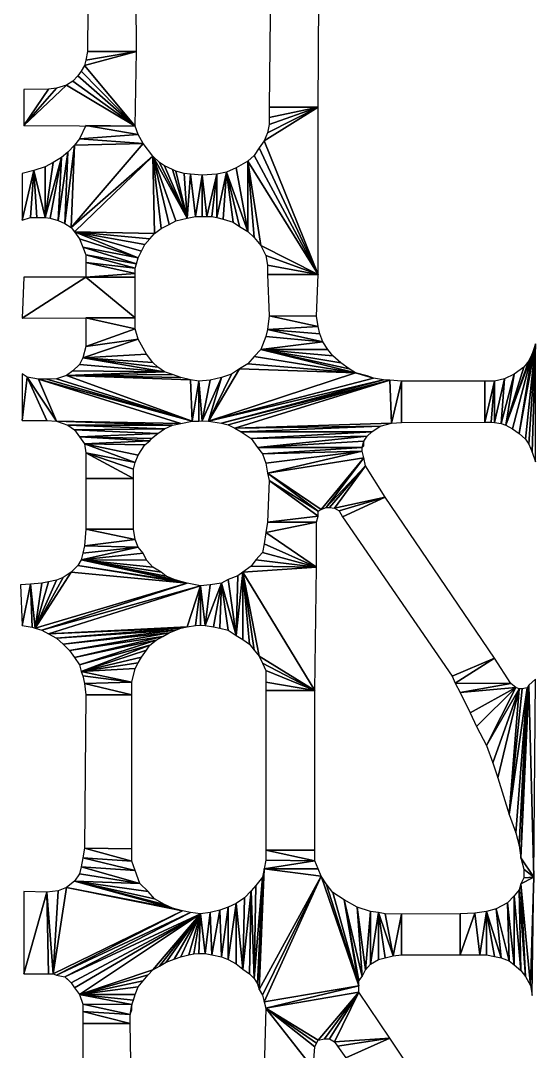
# Model space of a CAD drawing. Extents: x -35426928 to -35396732, y 11996534 to 12011444.
# Drawn here: x -35408964 to -35407704, y 12005782 to 12008304 of the extents above; entities that cross this region are included whole.
import ezdxf

# ---------------------------------------------------------------- set-up
doc = ezdxf.new("R2010")
doc.units = 0

msp = doc.modelspace()

# ---------------------------------------------------------------- linework, layer by layer
at = {"layer": 'mg_to_dxf', "color": 52}
for points in [[(-35408348, 12008757), (-35408356, 12008092), (-35408236, 12008092), (-35408232, 12008755)], [(-35408796, 12008749), (-35408800, 12008228), (-35408680, 12008228), (-35408684, 12008749)], [(-35408684, 12008046), (-35408684, 12008046), (-35408680, 12008228), (-35408808, 12008194)], [(-35408808, 12008194), (-35408808, 12008194), (-35408680, 12008228), (-35408804, 12008207)], [(-35408804, 12008207), (-35408804, 12008207), (-35408680, 12008228), (-35408800, 12008228)], [(-35408684, 12008046), (-35408684, 12008046), (-35408816, 12008180), (-35408824, 12008169)], [(-35408684, 12008046), (-35408684, 12008046), (-35408808, 12008194), (-35408816, 12008180)], [(-35408852, 12008146), (-35408852, 12008146), (-35408684, 12008046), (-35408836, 12008156)], [(-35408684, 12008046), (-35408684, 12008046), (-35408824, 12008169), (-35408836, 12008156)], [(-35408956, 12008047), (-35408956, 12008047), (-35408852, 12008146), (-35408876, 12008139)], [(-35408956, 12008047), (-35408956, 12008047), (-35408684, 12008046), (-35408852, 12008146)], [(-35408896, 12008136), (-35408896, 12008136), (-35408956, 12008047), (-35408876, 12008139)], [(-35408896, 12008136), (-35408896, 12008136), (-35408956, 12008135), (-35408956, 12008047)], [(-35408236, 12007683), (-35408236, 12007683), (-35408236, 12008092), (-35408368, 12008010)], [(-35408368, 12008010), (-35408368, 12008010), (-35408236, 12008092), (-35408360, 12008029)], [(-35408360, 12008029), (-35408360, 12008029), (-35408236, 12008092), (-35408356, 12008050)], [(-35408356, 12008067), (-35408356, 12008067), (-35408236, 12008092), (-35408356, 12008092)], [(-35408356, 12008050), (-35408356, 12008050), (-35408236, 12008092), (-35408356, 12008067)], [(-35408676, 12008025), (-35408676, 12008025), (-35408804, 12008047), (-35408820, 12008015)], [(-35408676, 12008025), (-35408676, 12008025), (-35408684, 12008046), (-35408804, 12008047)], [(-35408664, 12008003), (-35408664, 12008003), (-35408676, 12008025), (-35408820, 12008015)], [(-35408856, 12007808), (-35408856, 12007808), (-35408840, 12007798), (-35408832, 12007999)], [(-35408848, 12007982), (-35408848, 12007982), (-35408856, 12007808), (-35408832, 12007999)], [(-35408840, 12007798), (-35408840, 12007798), (-35408640, 12007972), (-35408664, 12008003)], [(-35408840, 12007798), (-35408840, 12007798), (-35408664, 12008003), (-35408832, 12007999)], [(-35408832, 12007999), (-35408832, 12007999), (-35408664, 12008003), (-35408820, 12008015)], [(-35408236, 12007683), (-35408236, 12007683), (-35408368, 12008010), (-35408380, 12007993)], [(-35408872, 12007815), (-35408872, 12007815), (-35408856, 12007808), (-35408848, 12007982)], [(-35408864, 12007969), (-35408864, 12007969), (-35408872, 12007815), (-35408848, 12007982)], [(-35408640, 12007972), (-35408640, 12007972), (-35408840, 12007798), (-35408832, 12007787)], [(-35408640, 12007972), (-35408640, 12007972), (-35408832, 12007787), (-35408636, 12007783)], [(-35408624, 12007957), (-35408624, 12007957), (-35408640, 12007972), (-35408556, 12007821)], [(-35408556, 12007821), (-35408556, 12007821), (-35408640, 12007972)], [(-35408640, 12007972), (-35408640, 12007972), (-35408584, 12007814), (-35408556, 12007821)], [(-35408640, 12007972), (-35408640, 12007972), (-35408600, 12007805), (-35408584, 12007814)], [(-35408640, 12007972), (-35408640, 12007972), (-35408620, 12007795), (-35408600, 12007805)], [(-35408640, 12007972), (-35408640, 12007972), (-35408636, 12007783), (-35408620, 12007795)], [(-35408236, 12007683), (-35408236, 12007683), (-35408392, 12007974), (-35408408, 12007960)], [(-35408236, 12007683), (-35408236, 12007683), (-35408380, 12007993), (-35408392, 12007974)], [(-35408904, 12007822), (-35408904, 12007822), (-35408904, 12007946), (-35408932, 12007937)], [(-35408904, 12007822), (-35408904, 12007822), (-35408864, 12007969), (-35408884, 12007957)], [(-35408904, 12007822), (-35408904, 12007822), (-35408892, 12007821), (-35408864, 12007969)], [(-35408904, 12007822), (-35408904, 12007822), (-35408884, 12007957), (-35408904, 12007946)], [(-35408892, 12007821), (-35408892, 12007821), (-35408872, 12007815), (-35408864, 12007969)], [(-35408556, 12007821), (-35408556, 12007821), (-35408612, 12007949), (-35408624, 12007957)], [(-35408556, 12007821), (-35408556, 12007821), (-35408592, 12007940), (-35408612, 12007949)], [(-35408408, 12007788), (-35408408, 12007788), (-35408408, 12007960), (-35408436, 12007944)], [(-35408236, 12007683), (-35408236, 12007683), (-35408408, 12007960), (-35408376, 12007754)], [(-35408376, 12007754), (-35408376, 12007754), (-35408408, 12007960), (-35408392, 12007773)], [(-35408392, 12007773), (-35408392, 12007773), (-35408408, 12007960), (-35408408, 12007788)], [(-35408932, 12007937), (-35408932, 12007937), (-35408960, 12007930), (-35408960, 12007816)], [(-35408932, 12007937), (-35408932, 12007937), (-35408960, 12007816), (-35408940, 12007822)], [(-35408924, 12007822), (-35408924, 12007822), (-35408932, 12007937), (-35408940, 12007822)], [(-35408904, 12007822), (-35408904, 12007822), (-35408932, 12007937), (-35408924, 12007822)], [(-35408556, 12007821), (-35408556, 12007821), (-35408584, 12007936), (-35408592, 12007940)], [(-35408556, 12007821), (-35408556, 12007821), (-35408564, 12007930), (-35408584, 12007936)], [(-35408556, 12007821), (-35408556, 12007821), (-35408548, 12007928), (-35408564, 12007930)], [(-35408556, 12007821), (-35408556, 12007821), (-35408536, 12007825), (-35408548, 12007928)], [(-35408536, 12007825), (-35408536, 12007825), (-35408520, 12007926), (-35408548, 12007928)], [(-35408536, 12007825), (-35408536, 12007825), (-35408520, 12007825), (-35408520, 12007926)], [(-35408484, 12007928), (-35408484, 12007928), (-35408520, 12007926), (-35408508, 12007825)], [(-35408508, 12007825), (-35408508, 12007825), (-35408520, 12007926), (-35408520, 12007825)], [(-35408496, 12007825), (-35408496, 12007825), (-35408484, 12007928), (-35408508, 12007825)], [(-35408484, 12007822), (-35408484, 12007822), (-35408484, 12007928), (-35408496, 12007825)], [(-35408460, 12007933), (-35408460, 12007933), (-35408484, 12007822), (-35408468, 12007818)], [(-35408460, 12007933), (-35408460, 12007933), (-35408484, 12007928), (-35408484, 12007822)], [(-35408460, 12007933), (-35408460, 12007933), (-35408468, 12007818), (-35408444, 12007811)], [(-35408408, 12007788), (-35408408, 12007788), (-35408436, 12007944), (-35408460, 12007933)], [(-35408408, 12007788), (-35408408, 12007788), (-35408460, 12007933), (-35408428, 12007800)], [(-35408460, 12007933), (-35408460, 12007933), (-35408444, 12007811), (-35408428, 12007800)], [(-35408648, 12007770), (-35408648, 12007770), (-35408636, 12007783), (-35408832, 12007787)], [(-35408660, 12007756), (-35408660, 12007756), (-35408648, 12007770), (-35408832, 12007787)], [(-35408668, 12007740), (-35408668, 12007740), (-35408660, 12007756), (-35408832, 12007787)], [(-35408676, 12007724), (-35408676, 12007724), (-35408668, 12007740), (-35408832, 12007787)], [(-35408820, 12007770), (-35408820, 12007770), (-35408676, 12007724), (-35408832, 12007787)], [(-35408812, 12007750), (-35408812, 12007750), (-35408676, 12007724), (-35408820, 12007770)], [(-35408680, 12007709), (-35408680, 12007709), (-35408812, 12007750), (-35408804, 12007731)], [(-35408680, 12007709), (-35408680, 12007709), (-35408676, 12007724), (-35408812, 12007750)], [(-35408236, 12007683), (-35408236, 12007683), (-35408376, 12007754), (-35408364, 12007729)], [(-35408680, 12007709), (-35408680, 12007709), (-35408804, 12007731), (-35408684, 12007698)], [(-35408804, 12007731), (-35408804, 12007731), (-35408804, 12007712), (-35408684, 12007698)], [(-35408360, 12007706), (-35408360, 12007706), (-35408236, 12007683), (-35408364, 12007729)], [(-35408684, 12007698), (-35408684, 12007698), (-35408804, 12007712), (-35408684, 12007685)], [(-35408804, 12007712), (-35408804, 12007712), (-35408804, 12007676), (-35408684, 12007685)], [(-35408360, 12007706), (-35408360, 12007706), (-35408360, 12007683), (-35408236, 12007683)], [(-35408804, 12007676), (-35408804, 12007676), (-35408956, 12007676), (-35408960, 12007576)], [(-35408804, 12007676), (-35408804, 12007676), (-35408960, 12007576), (-35408684, 12007577)], [(-35408684, 12007685), (-35408684, 12007685), (-35408804, 12007676), (-35408684, 12007676)], [(-35408804, 12007676), (-35408804, 12007676), (-35408684, 12007577), (-35408684, 12007676)], [(-35408360, 12007683), (-35408356, 12007582), (-35408240, 12007581), (-35408236, 12007683)], [(-35408684, 12007550), (-35408684, 12007550), (-35408684, 12007577), (-35408804, 12007577)], [(-35408684, 12007550), (-35408684, 12007550), (-35408804, 12007577), (-35408804, 12007507)], [(-35408236, 12007556), (-35408236, 12007556), (-35408356, 12007582), (-35408360, 12007548)], [(-35408236, 12007556), (-35408236, 12007556), (-35408240, 12007581), (-35408356, 12007582)], [(-35408676, 12007525), (-35408676, 12007525), (-35408684, 12007550), (-35408804, 12007507)], [(-35408224, 12007518), (-35408224, 12007518), (-35408360, 12007548), (-35408364, 12007531)], [(-35408232, 12007538), (-35408232, 12007538), (-35408236, 12007556), (-35408360, 12007548)], [(-35408224, 12007518), (-35408224, 12007518), (-35408232, 12007538), (-35408360, 12007548)], [(-35408656, 12007488), (-35408656, 12007488), (-35408676, 12007525), (-35408812, 12007479)], [(-35408676, 12007525), (-35408676, 12007525), (-35408804, 12007507), (-35408812, 12007479)], [(-35408224, 12007518), (-35408224, 12007518), (-35408364, 12007531), (-35408376, 12007499)], [(-35408212, 12007499), (-35408212, 12007499), (-35408224, 12007518), (-35408376, 12007499)], [(-35408144, 12007442), (-35408144, 12007442), (-35408376, 12007499), (-35408392, 12007482)], [(-35408144, 12007442), (-35408144, 12007442), (-35408160, 12007452), (-35408376, 12007499)], [(-35408160, 12007452), (-35408160, 12007452), (-35408180, 12007467), (-35408376, 12007499)], [(-35408180, 12007467), (-35408180, 12007467), (-35408200, 12007484), (-35408376, 12007499)], [(-35408200, 12007484), (-35408200, 12007484), (-35408212, 12007499), (-35408376, 12007499)], [(-35407704, 12007513), (-35407704, 12007513), (-35407712, 12007489), (-35407744, 12007294)], [(-35407704, 12007513), (-35407704, 12007513), (-35407744, 12007294), (-35407728, 12007280)], [(-35407704, 12007513), (-35407704, 12007513), (-35407728, 12007280), (-35407720, 12007268)], [(-35407712, 12007248), (-35407712, 12007248), (-35407704, 12007513), (-35407720, 12007268)], [(-35407712, 12007248), (-35407712, 12007248), (-35407704, 12007225), (-35407704, 12007513)], [(-35408612, 12007445), (-35408612, 12007445), (-35408812, 12007479), (-35408820, 12007463)], [(-35408640, 12007468), (-35408640, 12007468), (-35408656, 12007488), (-35408812, 12007479)], [(-35408612, 12007445), (-35408612, 12007445), (-35408628, 12007456), (-35408812, 12007479)], [(-35408628, 12007456), (-35408628, 12007456), (-35408640, 12007468), (-35408812, 12007479)], [(-35408144, 12007442), (-35408144, 12007442), (-35408392, 12007482), (-35408408, 12007464)], [(-35407712, 12007489), (-35407712, 12007489), (-35407720, 12007472), (-35407776, 12007314)], [(-35407712, 12007489), (-35407712, 12007489), (-35407776, 12007314), (-35407760, 12007305)], [(-35407720, 12007472), (-35407720, 12007472), (-35407732, 12007456), (-35407776, 12007314)], [(-35407712, 12007489), (-35407712, 12007489), (-35407760, 12007305), (-35407744, 12007294)], [(-35408836, 12007447), (-35408836, 12007447), (-35408852, 12007436), (-35408612, 12007445)], [(-35408592, 12007438), (-35408592, 12007438), (-35408612, 12007445), (-35408852, 12007436)], [(-35408612, 12007445), (-35408612, 12007445), (-35408820, 12007463), (-35408836, 12007447)], [(-35408504, 12007324), (-35408504, 12007324), (-35408428, 12007452), (-35408448, 12007439)], [(-35408504, 12007324), (-35408504, 12007324), (-35408144, 12007442), (-35408428, 12007452)], [(-35408100, 12007429), (-35408100, 12007429), (-35408144, 12007442), (-35408504, 12007324)], [(-35408428, 12007452), (-35408428, 12007452), (-35408144, 12007442), (-35408408, 12007464)], [(-35408100, 12007429), (-35408100, 12007429), (-35408116, 12007435), (-35408144, 12007442)], [(-35407732, 12007456), (-35407732, 12007456), (-35407756, 12007439), (-35407776, 12007314)], [(-35408948, 12007432), (-35408948, 12007432), (-35408960, 12007440), (-35408960, 12007326)], [(-35408948, 12007432), (-35408948, 12007432), (-35408960, 12007326), (-35408900, 12007326)], [(-35408876, 12007324), (-35408876, 12007324), (-35408920, 12007427), (-35408948, 12007432)], [(-35408876, 12007324), (-35408876, 12007324), (-35408948, 12007432), (-35408900, 12007326)], [(-35408572, 12007318), (-35408572, 12007318), (-35408544, 12007324), (-35408920, 12007427)], [(-35408572, 12007318), (-35408572, 12007318), (-35408920, 12007427), (-35408876, 12007324)], [(-35408920, 12007427), (-35408920, 12007427), (-35408544, 12007324), (-35408900, 12007427)], [(-35408544, 12007324), (-35408544, 12007324), (-35408876, 12007428), (-35408900, 12007427)], [(-35408544, 12007324), (-35408544, 12007324), (-35408852, 12007436), (-35408876, 12007428)], [(-35408572, 12007431), (-35408572, 12007431), (-35408592, 12007438), (-35408852, 12007436)], [(-35408852, 12007436), (-35408852, 12007436), (-35408544, 12007324), (-35408548, 12007425)], [(-35408548, 12007425), (-35408548, 12007425), (-35408572, 12007431), (-35408852, 12007436)], [(-35408544, 12007324), (-35408544, 12007324), (-35408528, 12007422), (-35408548, 12007425)], [(-35408544, 12007324), (-35408544, 12007324), (-35408528, 12007324), (-35408528, 12007422)], [(-35408500, 12007424), (-35408500, 12007424), (-35408528, 12007422), (-35408520, 12007325)], [(-35408520, 12007325), (-35408520, 12007325), (-35408528, 12007422), (-35408528, 12007324)], [(-35408504, 12007324), (-35408504, 12007324), (-35408472, 12007431), (-35408520, 12007325)], [(-35408520, 12007325), (-35408520, 12007325), (-35408472, 12007431), (-35408500, 12007424)], [(-35408504, 12007324), (-35408504, 12007324), (-35408448, 12007439), (-35408472, 12007431)], [(-35408076, 12007425), (-35408076, 12007425), (-35408100, 12007429), (-35408504, 12007324)], [(-35408076, 12007425), (-35408076, 12007425), (-35408504, 12007324), (-35408472, 12007319)], [(-35408060, 12007424), (-35408060, 12007424), (-35408076, 12007425), (-35408472, 12007319)], [(-35408060, 12007424), (-35408060, 12007424), (-35408472, 12007319), (-35408456, 12007315)], [(-35408440, 12007307), (-35408440, 12007307), (-35408060, 12007424), (-35408456, 12007315)], [(-35408440, 12007307), (-35408440, 12007307), (-35408056, 12007319), (-35408060, 12007424)], [(-35408056, 12007319), (-35408056, 12007319), (-35408032, 12007422), (-35408060, 12007424)], [(-35408056, 12007319), (-35408056, 12007319), (-35408032, 12007321), (-35408032, 12007422)], [(-35408032, 12007321), (-35407828, 12007322), (-35407828, 12007422), (-35408032, 12007422)], [(-35407804, 12007422), (-35407804, 12007422), (-35407828, 12007422), (-35407828, 12007322)], [(-35407804, 12007422), (-35407804, 12007422), (-35407828, 12007322), (-35407812, 12007322)], [(-35407804, 12007321), (-35407804, 12007321), (-35407804, 12007422), (-35407812, 12007322)], [(-35407788, 12007318), (-35407788, 12007318), (-35407780, 12007428), (-35407804, 12007321)], [(-35407780, 12007428), (-35407780, 12007428), (-35407804, 12007422), (-35407804, 12007321)], [(-35407776, 12007314), (-35407776, 12007314), (-35407756, 12007439), (-35407788, 12007318)], [(-35407756, 12007439), (-35407756, 12007439), (-35407780, 12007428), (-35407788, 12007318)], [(-35408592, 12007314), (-35408592, 12007314), (-35408572, 12007318), (-35408876, 12007324)], [(-35408592, 12007314), (-35408592, 12007314), (-35408876, 12007324), (-35408848, 12007314)], [(-35408084, 12007312), (-35408084, 12007312), (-35408056, 12007319), (-35408440, 12007307)], [(-35408612, 12007305), (-35408612, 12007305), (-35408592, 12007314), (-35408848, 12007314)], [(-35408612, 12007305), (-35408612, 12007305), (-35408848, 12007314), (-35408832, 12007303)], [(-35408628, 12007294), (-35408628, 12007294), (-35408612, 12007305), (-35408832, 12007303)], [(-35408628, 12007294), (-35408628, 12007294), (-35408832, 12007303), (-35408820, 12007286)], [(-35408644, 12007282), (-35408644, 12007282), (-35408628, 12007294), (-35408820, 12007286)], [(-35408084, 12007312), (-35408084, 12007312), (-35408440, 12007307), (-35408424, 12007298)], [(-35408104, 12007298), (-35408104, 12007298), (-35408084, 12007312), (-35408424, 12007298)], [(-35408104, 12007298), (-35408104, 12007298), (-35408424, 12007298), (-35408400, 12007282)], [(-35408116, 12007287), (-35408116, 12007287), (-35408104, 12007298), (-35408400, 12007282)], [(-35408820, 12007286), (-35408820, 12007286), (-35408648, 12007276), (-35408644, 12007282)], [(-35408648, 12007276), (-35408648, 12007276), (-35408820, 12007286), (-35408808, 12007269)], [(-35408660, 12007266), (-35408660, 12007266), (-35408648, 12007276), (-35408808, 12007269)], [(-35408660, 12007266), (-35408660, 12007266), (-35408808, 12007269), (-35408676, 12007241)], [(-35408808, 12007269), (-35408808, 12007269), (-35408684, 12007223), (-35408676, 12007241)], [(-35408808, 12007269), (-35408808, 12007269), (-35408804, 12007247), (-35408684, 12007223)], [(-35408116, 12007287), (-35408116, 12007287), (-35408400, 12007282), (-35408384, 12007260)], [(-35408124, 12007275), (-35408124, 12007275), (-35408116, 12007287), (-35408384, 12007260)], [(-35408384, 12007260), (-35408384, 12007260), (-35408128, 12007260), (-35408124, 12007275)], [(-35408124, 12007275), (-35408124, 12007275), (-35408128, 12007260), (-35408124, 12007264)], [(-35408684, 12007223), (-35408684, 12007223), (-35408804, 12007247), (-35408688, 12007207)], [(-35408804, 12007247), (-35408804, 12007247), (-35408804, 12007184), (-35408688, 12007184)], [(-35408804, 12007247), (-35408804, 12007247), (-35408688, 12007184), (-35408688, 12007207)], [(-35408384, 12007260), (-35408384, 12007260), (-35408372, 12007244), (-35408128, 12007260)], [(-35408128, 12007251), (-35408128, 12007251), (-35408128, 12007260), (-35408372, 12007244)], [(-35408364, 12007221), (-35408364, 12007221), (-35408128, 12007251), (-35408372, 12007244)], [(-35408364, 12007221), (-35408364, 12007221), (-35408360, 12007197), (-35408128, 12007251)], [(-35408124, 12007234), (-35408124, 12007234), (-35408128, 12007251), (-35408360, 12007197)], [(-35408124, 12007234), (-35408124, 12007234), (-35408360, 12007197), (-35408228, 12007108)], [(-35408216, 12007113), (-35408216, 12007113), (-35408124, 12007234), (-35408228, 12007108)], [(-35408120, 12007215), (-35408120, 12007215), (-35408124, 12007234), (-35408216, 12007113)], [(-35408208, 12007113), (-35408208, 12007113), (-35408120, 12007215), (-35408216, 12007113)], [(-35408196, 12007111), (-35408196, 12007111), (-35408120, 12007215), (-35408208, 12007113)], [(-35408072, 12007138), (-35408072, 12007138), (-35408120, 12007215), (-35408196, 12007111)], [(-35408228, 12007108), (-35408228, 12007108), (-35408360, 12007197), (-35408236, 12007104)], [(-35408360, 12007197), (-35408360, 12007197), (-35408356, 12007179), (-35408236, 12007104)], [(-35408804, 12007184), (-35408804, 12007060), (-35408688, 12007060), (-35408688, 12007184)], [(-35408356, 12007179), (-35408356, 12007179), (-35408360, 12007077), (-35408236, 12007092)], [(-35408236, 12007104), (-35408236, 12007104), (-35408356, 12007179), (-35408236, 12007092)], [(-35408184, 12007105), (-35408184, 12007105), (-35408072, 12007138), (-35408196, 12007111)], [(-35408184, 12007105), (-35408184, 12007105), (-35408176, 12007090), (-35408072, 12007138)], [(-35407804, 12006744), (-35408072, 12007138), (-35408176, 12007090), (-35407908, 12006700)], [(-35408236, 12007092), (-35408236, 12007092), (-35408360, 12007077), (-35408240, 12007077)], [(-35408364, 12007052), (-35408364, 12007052), (-35408240, 12007077), (-35408360, 12007077)], [(-35408240, 12006967), (-35408240, 12006967), (-35408240, 12007077), (-35408364, 12007052)], [(-35408684, 12007035), (-35408684, 12007035), (-35408804, 12007060), (-35408808, 12007019)], [(-35408684, 12007035), (-35408684, 12007035), (-35408688, 12007060), (-35408804, 12007060)], [(-35408240, 12006967), (-35408240, 12006967), (-35408364, 12007052), (-35408368, 12007024)], [(-35408816, 12006985), (-35408816, 12006985), (-35408664, 12007001), (-35408676, 12007016)], [(-35408816, 12006985), (-35408816, 12006985), (-35408676, 12007016), (-35408812, 12007001)], [(-35408676, 12007016), (-35408676, 12007016), (-35408808, 12007019), (-35408812, 12007001)], [(-35408676, 12007016), (-35408676, 12007016), (-35408684, 12007035), (-35408808, 12007019)], [(-35408240, 12006967), (-35408240, 12006967), (-35408368, 12007024), (-35408372, 12007003)], [(-35408656, 12006984), (-35408656, 12006984), (-35408664, 12007001), (-35408816, 12006985)], [(-35408388, 12006985), (-35408388, 12006985), (-35408240, 12006967), (-35408372, 12007003)], [(-35408840, 12006955), (-35408840, 12006955), (-35408556, 12006928), (-35408824, 12006971)], [(-35408572, 12006932), (-35408572, 12006932), (-35408816, 12006985), (-35408824, 12006971)], [(-35408556, 12006928), (-35408556, 12006928), (-35408572, 12006932), (-35408824, 12006971)], [(-35408572, 12006932), (-35408572, 12006932), (-35408588, 12006937), (-35408816, 12006985)], [(-35408588, 12006937), (-35408588, 12006937), (-35408608, 12006945), (-35408816, 12006985)], [(-35408608, 12006945), (-35408608, 12006945), (-35408620, 12006955), (-35408816, 12006985)], [(-35408620, 12006955), (-35408620, 12006955), (-35408640, 12006967), (-35408816, 12006985)], [(-35408640, 12006967), (-35408640, 12006967), (-35408656, 12006984), (-35408816, 12006985)], [(-35408420, 12006955), (-35408420, 12006955), (-35408240, 12006967), (-35408400, 12006969)], [(-35408244, 12006665), (-35408244, 12006665), (-35408240, 12006967), (-35408420, 12006955)], [(-35408388, 12006985), (-35408388, 12006985), (-35408400, 12006969), (-35408240, 12006967)], [(-35408928, 12006818), (-35408928, 12006818), (-35408840, 12006955), (-35408860, 12006942)], [(-35408928, 12006818), (-35408928, 12006818), (-35408556, 12006928), (-35408840, 12006955)], [(-35408928, 12006818), (-35408928, 12006818), (-35408860, 12006942), (-35408876, 12006935)], [(-35408436, 12006800), (-35408436, 12006800), (-35408456, 12006937), (-35408472, 12006928)], [(-35408436, 12006800), (-35408436, 12006800), (-35408432, 12006946), (-35408456, 12006937)], [(-35408420, 12006955), (-35408420, 12006955), (-35408436, 12006800), (-35408420, 12006790)], [(-35408436, 12006800), (-35408436, 12006800), (-35408420, 12006955), (-35408432, 12006946)], [(-35408244, 12006665), (-35408244, 12006665), (-35408420, 12006955), (-35408380, 12006749)], [(-35408392, 12006764), (-35408392, 12006764), (-35408420, 12006955), (-35408404, 12006779)], [(-35408380, 12006749), (-35408380, 12006749), (-35408420, 12006955), (-35408392, 12006764)], [(-35408420, 12006955), (-35408420, 12006955), (-35408420, 12006790), (-35408404, 12006779)], [(-35408940, 12006925), (-35408940, 12006925), (-35408964, 12006924), (-35408960, 12006824)], [(-35408940, 12006925), (-35408940, 12006925), (-35408960, 12006824), (-35408936, 12006820)], [(-35408928, 12006818), (-35408928, 12006818), (-35408912, 12006928), (-35408940, 12006925)], [(-35408928, 12006818), (-35408928, 12006818), (-35408940, 12006925), (-35408936, 12006820)], [(-35408928, 12006818), (-35408928, 12006818), (-35408876, 12006935), (-35408896, 12006931)], [(-35408928, 12006818), (-35408928, 12006818), (-35408896, 12006931), (-35408912, 12006928)], [(-35408912, 12006813), (-35408912, 12006813), (-35408556, 12006928), (-35408928, 12006818)], [(-35408912, 12006813), (-35408912, 12006813), (-35408524, 12006921), (-35408556, 12006928)], [(-35408896, 12006804), (-35408896, 12006804), (-35408524, 12006921), (-35408912, 12006813)], [(-35408556, 12006821), (-35408556, 12006821), (-35408524, 12006921), (-35408896, 12006804)], [(-35408556, 12006821), (-35408556, 12006821), (-35408536, 12006824), (-35408524, 12006921)], [(-35408536, 12006824), (-35408536, 12006824), (-35408524, 12006825), (-35408524, 12006921)], [(-35408500, 12006924), (-35408500, 12006924), (-35408524, 12006921), (-35408512, 12006824)], [(-35408512, 12006824), (-35408512, 12006824), (-35408524, 12006921), (-35408524, 12006825)], [(-35408472, 12006928), (-35408472, 12006928), (-35408500, 12006924), (-35408512, 12006824)], [(-35408472, 12006928), (-35408472, 12006928), (-35408512, 12006824), (-35408492, 12006821)], [(-35408472, 12006928), (-35408472, 12006928), (-35408492, 12006821), (-35408476, 12006818)], [(-35408472, 12006928), (-35408472, 12006928), (-35408476, 12006818), (-35408456, 12006813)], [(-35408472, 12006928), (-35408472, 12006928), (-35408456, 12006813), (-35408436, 12006800)], [(-35408572, 12006818), (-35408572, 12006818), (-35408556, 12006821), (-35408896, 12006804)], [(-35408572, 12006818), (-35408572, 12006818), (-35408896, 12006804), (-35408876, 12006793)], [(-35408584, 12006813), (-35408584, 12006813), (-35408572, 12006818), (-35408876, 12006793)], [(-35408584, 12006813), (-35408584, 12006813), (-35408876, 12006793), (-35408860, 12006779)], [(-35408600, 12006806), (-35408600, 12006806), (-35408584, 12006813), (-35408860, 12006779)], [(-35408600, 12006806), (-35408600, 12006806), (-35408860, 12006779), (-35408844, 12006763)], [(-35408616, 12006797), (-35408616, 12006797), (-35408600, 12006806), (-35408844, 12006763)], [(-35408616, 12006797), (-35408616, 12006797), (-35408844, 12006763), (-35408832, 12006746)], [(-35408632, 12006788), (-35408632, 12006788), (-35408616, 12006797), (-35408832, 12006746)], [(-35408632, 12006788), (-35408632, 12006788), (-35408832, 12006746), (-35408820, 12006728)], [(-35408648, 12006776), (-35408648, 12006776), (-35408632, 12006788), (-35408820, 12006728)], [(-35408648, 12006776), (-35408648, 12006776), (-35408820, 12006728), (-35408816, 12006712)], [(-35408656, 12006764), (-35408656, 12006764), (-35408648, 12006776), (-35408816, 12006712)], [(-35408656, 12006764), (-35408656, 12006764), (-35408816, 12006712), (-35408668, 12006747)], [(-35408816, 12006712), (-35408816, 12006712), (-35408676, 12006733), (-35408668, 12006747)], [(-35408244, 12006665), (-35408244, 12006665), (-35408380, 12006749), (-35408372, 12006732)], [(-35407900, 12006683), (-35407900, 12006683), (-35407804, 12006744), (-35407908, 12006700)], [(-35407764, 12006682), (-35407764, 12006682), (-35407804, 12006744), (-35407900, 12006683)], [(-35408816, 12006712), (-35408816, 12006712), (-35408684, 12006719), (-35408676, 12006733)], [(-35408816, 12006712), (-35408816, 12006712), (-35408692, 12006686), (-35408684, 12006719)], [(-35408816, 12006712), (-35408816, 12006712), (-35408812, 12006701), (-35408692, 12006686)], [(-35408244, 12006665), (-35408244, 12006665), (-35408372, 12006732), (-35408364, 12006714)], [(-35408364, 12006686), (-35408364, 12006686), (-35408244, 12006665), (-35408364, 12006714)], [(-35408692, 12006686), (-35408692, 12006686), (-35408812, 12006701), (-35408808, 12006682)], [(-35408808, 12006682), (-35408808, 12006682), (-35408692, 12006655), (-35408692, 12006686)], [(-35408364, 12006686), (-35408364, 12006686), (-35408364, 12006665), (-35408244, 12006665)], [(-35407720, 12006678), (-35407720, 12006678), (-35407708, 12006209), (-35407704, 12006693)], [(-35408808, 12006682), (-35408808, 12006682), (-35408804, 12006655), (-35408692, 12006655)], [(-35408364, 12006665), (-35408364, 12006275), (-35408244, 12006275), (-35408244, 12006665)], [(-35407888, 12006660), (-35407888, 12006660), (-35407764, 12006682), (-35407900, 12006683)], [(-35407752, 12006673), (-35407752, 12006673), (-35407764, 12006682), (-35407888, 12006660)], [(-35407752, 12006673), (-35407752, 12006673), (-35407888, 12006660), (-35407864, 12006611)], [(-35407848, 12006577), (-35407848, 12006577), (-35407752, 12006673), (-35407864, 12006611)], [(-35407824, 12006531), (-35407824, 12006531), (-35407752, 12006673), (-35407848, 12006577)], [(-35407824, 12006531), (-35407824, 12006531), (-35407744, 12006669), (-35407752, 12006673)], [(-35407824, 12006531), (-35407824, 12006531), (-35407808, 12006488), (-35407744, 12006669)], [(-35407808, 12006488), (-35407808, 12006488), (-35407796, 12006452), (-35407744, 12006669)], [(-35407796, 12006452), (-35407796, 12006452), (-35407768, 12006362), (-35407744, 12006669)], [(-35407724, 12006672), (-35407724, 12006672), (-35407768, 12006362), (-35407752, 12006317)], [(-35407768, 12006362), (-35407768, 12006362), (-35407724, 12006672), (-35407736, 12006669)], [(-35407744, 12006669), (-35407744, 12006669), (-35407768, 12006362), (-35407736, 12006669)], [(-35407752, 12006317), (-35407752, 12006317), (-35407744, 12006286), (-35407724, 12006672)], [(-35407744, 12006286), (-35407744, 12006286), (-35407740, 12006256), (-35407724, 12006672)], [(-35407724, 12006672), (-35407724, 12006672), (-35407740, 12006256), (-35407720, 12006678)], [(-35407740, 12006256), (-35407740, 12006256), (-35407708, 12006209), (-35407720, 12006678)], [(-35408804, 12006655), (-35408808, 12006280), (-35408692, 12006278), (-35408692, 12006655)], [(-35408684, 12006225), (-35408684, 12006225), (-35408812, 12006256), (-35408816, 12006234)], [(-35408692, 12006248), (-35408692, 12006248), (-35408808, 12006280), (-35408812, 12006256)], [(-35408684, 12006225), (-35408684, 12006225), (-35408692, 12006248), (-35408812, 12006256)], [(-35408692, 12006248), (-35408692, 12006248), (-35408692, 12006278), (-35408808, 12006280)], [(-35408244, 12006249), (-35408244, 12006249), (-35408244, 12006275), (-35408364, 12006275)], [(-35408244, 12006249), (-35408244, 12006249), (-35408364, 12006275), (-35408364, 12006250)], [(-35407708, 12006209), (-35407708, 12006209), (-35407740, 12006256), (-35407732, 12006228)], [(-35408672, 12006193), (-35408672, 12006193), (-35408816, 12006234), (-35408820, 12006217)], [(-35408672, 12006193), (-35408672, 12006193), (-35408684, 12006225), (-35408816, 12006234)], [(-35408368, 12006229), (-35408368, 12006229), (-35408244, 12006249), (-35408364, 12006250)], [(-35408368, 12006229), (-35408368, 12006229), (-35408236, 12006229), (-35408244, 12006249)], [(-35408832, 12006199), (-35408832, 12006199), (-35408672, 12006193), (-35408820, 12006217)], [(-35408392, 12005961), (-35408392, 12005961), (-35408384, 12005948), (-35408372, 12006209)], [(-35408392, 12005961), (-35408392, 12005961), (-35408372, 12006209), (-35408388, 12006188)], [(-35408384, 12005948), (-35408384, 12005948), (-35408380, 12005934), (-35408372, 12006209)], [(-35408372, 12006209), (-35408372, 12006209), (-35408380, 12005934), (-35408368, 12006229)], [(-35408380, 12005934), (-35408380, 12005934), (-35408228, 12006211), (-35408368, 12006229)], [(-35408380, 12005934), (-35408380, 12005934), (-35408372, 12005920), (-35408228, 12006211)], [(-35408372, 12005920), (-35408372, 12005920), (-35408368, 12005904), (-35408228, 12006211)], [(-35408368, 12006229), (-35408368, 12006229), (-35408228, 12006211), (-35408236, 12006229)], [(-35408228, 12006211), (-35408228, 12006211), (-35408368, 12005904), (-35408136, 12005943)], [(-35408228, 12006211), (-35408228, 12006211), (-35408136, 12005943), (-35408216, 12006192)], [(-35407716, 12005944), (-35407716, 12005944), (-35407708, 12006209), (-35407740, 12006192)], [(-35407740, 12006192), (-35407740, 12006192), (-35407708, 12006209), (-35407732, 12006207)], [(-35407732, 12006228), (-35407732, 12006228), (-35407732, 12006207), (-35407708, 12006209)], [(-35407716, 12005944), (-35407716, 12005944), (-35407712, 12005919), (-35407708, 12006209)], [(-35408568, 12006126), (-35408568, 12006126), (-35408852, 12006183), (-35408884, 12005972)], [(-35408884, 12005972), (-35408884, 12005972), (-35408852, 12006183), (-35408872, 12006175)], [(-35408592, 12006133), (-35408592, 12006133), (-35408832, 12006199), (-35408852, 12006183)], [(-35408568, 12006126), (-35408568, 12006126), (-35408592, 12006133), (-35408852, 12006183)], [(-35408592, 12006133), (-35408592, 12006133), (-35408612, 12006142), (-35408832, 12006199)], [(-35408612, 12006142), (-35408612, 12006142), (-35408636, 12006156), (-35408832, 12006199)], [(-35408832, 12006199), (-35408832, 12006199), (-35408652, 12006174), (-35408672, 12006193)], [(-35408636, 12006156), (-35408636, 12006156), (-35408652, 12006174), (-35408832, 12006199)], [(-35408400, 12006175), (-35408400, 12006175), (-35408392, 12005961), (-35408388, 12006188)], [(-35408136, 12005943), (-35408136, 12005943), (-35408200, 12006171), (-35408216, 12006192)], [(-35407728, 12005966), (-35407728, 12005966), (-35407740, 12006192), (-35407744, 12006178)], [(-35407728, 12005966), (-35407728, 12005966), (-35407716, 12005944), (-35407740, 12006192)], [(-35408900, 12006172), (-35408900, 12006172), (-35408956, 12006174), (-35408956, 12005972)], [(-35408900, 12006172), (-35408900, 12006172), (-35408956, 12005972), (-35408896, 12005972)], [(-35408884, 12005972), (-35408884, 12005972), (-35408872, 12006175), (-35408900, 12006172)], [(-35408884, 12005972), (-35408884, 12005972), (-35408900, 12006172), (-35408896, 12005972)], [(-35408436, 12006144), (-35408436, 12006144), (-35408420, 12005984), (-35408416, 12006158)], [(-35408420, 12005984), (-35408420, 12005984), (-35408404, 12005972), (-35408400, 12006175)], [(-35408420, 12005984), (-35408420, 12005984), (-35408400, 12006175), (-35408416, 12006158)], [(-35408404, 12005972), (-35408404, 12005972), (-35408392, 12005961), (-35408400, 12006175)], [(-35408136, 12005943), (-35408136, 12005943), (-35408172, 12006153), (-35408200, 12006171)], [(-35407756, 12005994), (-35407756, 12005994), (-35407756, 12006163), (-35407772, 12006146)], [(-35407740, 12005980), (-35407740, 12005980), (-35407744, 12006178), (-35407756, 12006163)], [(-35407756, 12005994), (-35407756, 12005994), (-35407740, 12005980), (-35407756, 12006163)], [(-35407740, 12005980), (-35407740, 12005980), (-35407728, 12005966), (-35407744, 12006178)], [(-35408472, 12006014), (-35408472, 12006014), (-35408456, 12006135), (-35408476, 12006128)], [(-35408472, 12006014), (-35408472, 12006014), (-35408456, 12006007), (-35408456, 12006135)], [(-35408456, 12006007), (-35408456, 12006007), (-35408436, 12005997), (-35408436, 12006144)], [(-35408456, 12006007), (-35408456, 12006007), (-35408436, 12006144), (-35408456, 12006135)], [(-35408436, 12005997), (-35408436, 12005997), (-35408420, 12005984), (-35408436, 12006144)], [(-35408136, 12005943), (-35408136, 12005943), (-35408136, 12005955), (-35408172, 12006153)], [(-35408136, 12005955), (-35408136, 12005955), (-35408128, 12005966), (-35408172, 12006153)], [(-35408128, 12005966), (-35408128, 12005966), (-35408140, 12006135), (-35408172, 12006153)], [(-35408128, 12005966), (-35408128, 12005966), (-35408120, 12005982), (-35408140, 12006135)], [(-35408120, 12005982), (-35408120, 12005982), (-35408108, 12006125), (-35408140, 12006135)], [(-35407788, 12006011), (-35407788, 12006011), (-35407800, 12006131), (-35407824, 12006125)], [(-35407768, 12006004), (-35407768, 12006004), (-35407772, 12006146), (-35407800, 12006131)], [(-35407788, 12006011), (-35407788, 12006011), (-35407768, 12006004), (-35407800, 12006131)], [(-35407768, 12006004), (-35407768, 12006004), (-35407756, 12005994), (-35407772, 12006146)], [(-35408876, 12005969), (-35408876, 12005969), (-35408568, 12006126), (-35408884, 12005972)], [(-35408548, 12006122), (-35408548, 12006122), (-35408568, 12006126), (-35408876, 12005969)], [(-35408856, 12005965), (-35408856, 12005965), (-35408548, 12006122), (-35408876, 12005969)], [(-35408524, 12006119), (-35408524, 12006119), (-35408548, 12006122), (-35408856, 12005965)], [(-35408524, 12006119), (-35408524, 12006119), (-35408856, 12005965), (-35408840, 12005950)], [(-35408524, 12006119), (-35408524, 12006119), (-35408840, 12005950), (-35408832, 12005938)], [(-35408524, 12006119), (-35408524, 12006119), (-35408832, 12005938), (-35408820, 12005922)], [(-35408524, 12006119), (-35408524, 12006119), (-35408820, 12005922), (-35408640, 12005982)], [(-35408524, 12006119), (-35408524, 12006119), (-35408640, 12005982), (-35408624, 12005991)], [(-35408524, 12006119), (-35408524, 12006119), (-35408624, 12005991), (-35408608, 12006001)], [(-35408524, 12006119), (-35408524, 12006119), (-35408608, 12006001), (-35408588, 12006008)], [(-35408524, 12006119), (-35408524, 12006119), (-35408588, 12006008), (-35408572, 12006014)], [(-35408524, 12006119), (-35408524, 12006119), (-35408572, 12006014), (-35408552, 12006019)], [(-35408540, 12006021), (-35408540, 12006021), (-35408524, 12006119), (-35408552, 12006019)], [(-35408540, 12006021), (-35408540, 12006021), (-35408528, 12006022), (-35408524, 12006119)], [(-35408512, 12006022), (-35408512, 12006022), (-35408524, 12006119), (-35408528, 12006022)], [(-35408500, 12006122), (-35408500, 12006122), (-35408524, 12006119), (-35408512, 12006022)], [(-35408496, 12006019), (-35408496, 12006019), (-35408500, 12006122), (-35408512, 12006022)], [(-35408496, 12006019), (-35408496, 12006019), (-35408476, 12006128), (-35408500, 12006122)], [(-35408496, 12006019), (-35408496, 12006019), (-35408472, 12006014), (-35408476, 12006128)], [(-35408120, 12005982), (-35408120, 12005982), (-35408108, 12005996), (-35408108, 12006125)], [(-35408108, 12005996), (-35408108, 12005996), (-35408088, 12006122), (-35408108, 12006125)], [(-35408108, 12005996), (-35408108, 12005996), (-35408088, 12006007), (-35408088, 12006122)], [(-35408088, 12006122), (-35408088, 12006122), (-35408072, 12006011), (-35408052, 12006016)], [(-35408088, 12006007), (-35408088, 12006007), (-35408072, 12006011), (-35408088, 12006122)], [(-35408088, 12006122), (-35408088, 12006122), (-35408052, 12006016), (-35408072, 12006119)], [(-35408052, 12006016), (-35408052, 12006016), (-35408032, 12006118), (-35408072, 12006119)], [(-35408052, 12006016), (-35408052, 12006016), (-35408032, 12006019), (-35408032, 12006118)], [(-35407888, 12006119), (-35408032, 12006118), (-35408032, 12006019), (-35407888, 12006019)], [(-35407852, 12006121), (-35407852, 12006121), (-35407888, 12006119), (-35407888, 12006019)], [(-35407852, 12006121), (-35407852, 12006121), (-35407888, 12006019), (-35407840, 12006019)], [(-35407824, 12006125), (-35407824, 12006125), (-35407852, 12006121), (-35407840, 12006019)], [(-35407824, 12006125), (-35407824, 12006125), (-35407840, 12006019), (-35407824, 12006019)], [(-35407804, 12006015), (-35407804, 12006015), (-35407824, 12006125), (-35407824, 12006019)], [(-35407804, 12006015), (-35407804, 12006015), (-35407788, 12006011), (-35407824, 12006125)], [(-35408640, 12005982), (-35408640, 12005982), (-35408820, 12005922), (-35408652, 12005970)], [(-35408856, 12005965), (-35408856, 12005965), (-35408840, 12005950), (-35408848, 12005958)], [(-35408820, 12005922), (-35408820, 12005922), (-35408664, 12005955), (-35408652, 12005970)], [(-35408820, 12005922), (-35408820, 12005922), (-35408676, 12005940), (-35408664, 12005955)], [(-35408820, 12005922), (-35408820, 12005922), (-35408684, 12005922), (-35408676, 12005940)], [(-35408368, 12005904), (-35408368, 12005904), (-35408364, 12005888), (-35408136, 12005943)], [(-35408136, 12005943), (-35408136, 12005943), (-35408364, 12005888), (-35408136, 12005927)], [(-35408820, 12005922), (-35408820, 12005922), (-35408692, 12005897), (-35408688, 12005908)], [(-35408820, 12005922), (-35408820, 12005922), (-35408688, 12005908), (-35408684, 12005922)], [(-35408692, 12005897), (-35408692, 12005897), (-35408820, 12005922), (-35408812, 12005898)], [(-35408136, 12005927), (-35408136, 12005927), (-35408364, 12005888), (-35408236, 12005810)], [(-35408136, 12005927), (-35408136, 12005927), (-35408236, 12005810), (-35408220, 12005813)], [(-35408208, 12005813), (-35408208, 12005813), (-35408136, 12005927), (-35408220, 12005813)], [(-35408196, 12005806), (-35408196, 12005806), (-35408136, 12005927), (-35408208, 12005813)], [(-35408060, 12005815), (-35408060, 12005815), (-35408136, 12005927), (-35408196, 12005806)], [(-35408812, 12005898), (-35408812, 12005898), (-35408812, 12005880), (-35408696, 12005873)], [(-35408812, 12005898), (-35408812, 12005898), (-35408696, 12005873), (-35408692, 12005897)], [(-35408812, 12005880), (-35408812, 12005880), (-35408812, 12005851), (-35408696, 12005851)], [(-35408812, 12005880), (-35408812, 12005880), (-35408696, 12005851), (-35408696, 12005873)], [(-35408692, 12005897), (-35408692, 12005897), (-35408696, 12005873), (-35408692, 12005884)], [(-35408364, 12005888), (-35408364, 12005888), (-35408368, 12005741), (-35408248, 12005741)], [(-35408364, 12005888), (-35408364, 12005888), (-35408240, 12005803), (-35408236, 12005810)], [(-35408364, 12005888), (-35408364, 12005888), (-35408244, 12005794), (-35408240, 12005803)], [(-35408364, 12005888), (-35408364, 12005888), (-35408248, 12005741), (-35408244, 12005794)], [(-35408812, 12005851), (-35408812, 12005621), (-35408692, 12005621), (-35408696, 12005851)], [(-35408188, 12005795), (-35408188, 12005795), (-35408060, 12005815), (-35408196, 12005806)], [(-35408188, 12005795), (-35408188, 12005795), (-35408168, 12005767), (-35408060, 12005815)], [(-35408168, 12005767), (-35407944, 12005437), (-35407840, 12005485), (-35408060, 12005815)]]:
    msp.add_3dface(points, dxfattribs=at)

doc.saveas('drawing.dxf')
